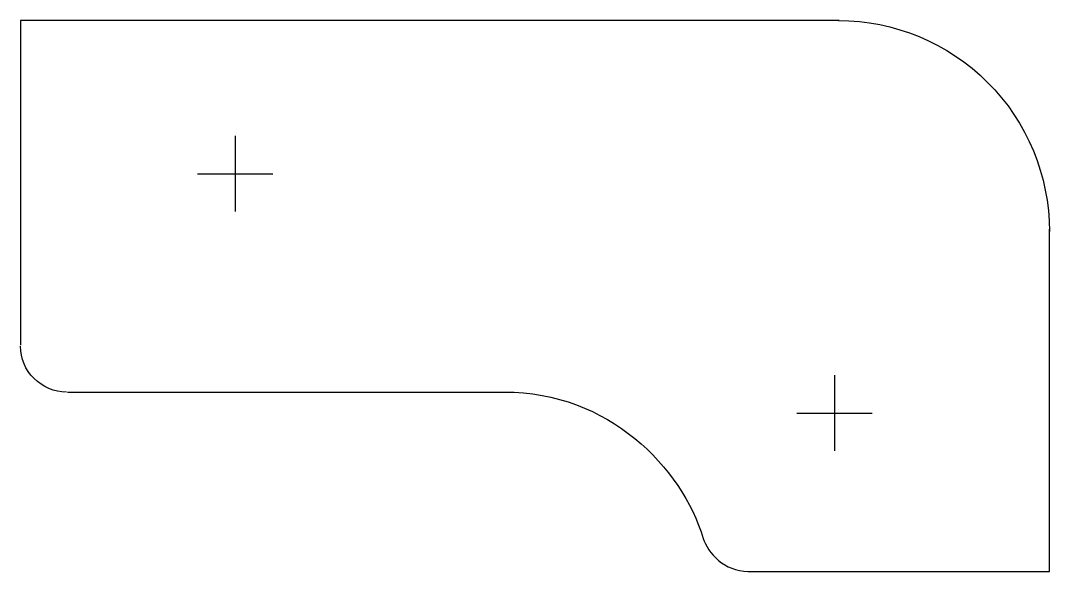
# Model space of a CAD drawing. Extents: x 0.1 to 10.9, y 0.1 to 5.9.
import ezdxf

# ---------------------------------------------------------------- set-up
doc = ezdxf.new("R2010")
doc.units = 0
doc.layers.add('MX_Socket_Datasheet', color=7, linetype='CONTINUOUS')

msp = doc.modelspace()

# ---------------------------------------------------------------- linework, layer by layer
at = {"layer": 'MX_Socket_Datasheet', "color": 7}
for p, q in [((8.676178, 5.855714), (0.050712, 5.855714)), ((0.050712, 5.855714), (0.050712, 2.433762)), ((2.310596, 4.640091), (2.310596, 3.842171)), ((2.706878, 4.238453), (1.914314, 4.238453)), ((10.889573, 0.050713), (10.889432, 3.658473)), ((0.050712, 2.996055), (0.050712, 2.996055)), ((8.624337, 2.117807), (8.624337, 1.319888)), ((0.543388, 1.941087), (5.148834, 1.941087)), ((9.02062, 1.71617), (8.228055, 1.71617)), ((10.889573, 0.473771), (10.889573, 0.473771)), ((7.713959, 0.050713), (10.889573, 0.050713))]:
    msp.add_line(p, q, dxfattribs=at)
for points in [[(8.667383, 5.855703), (9.256744, 5.855703), (9.821965, 5.621581), (10.238706, 5.20484)], [(10.238706, 5.20484), (10.655447, 4.788099), (10.889569, 4.222877), (10.889569, 3.633517)], [(0.19238, 2.082847), (0.101667, 2.17356), (0.050705, 2.296594), (0.050705, 2.424883)], [(0.534416, 1.941172), (0.406128, 1.941171), (0.283094, 1.992133), (0.19238, 2.082847)], [(5.148834, 1.941101), (6.245359, 1.941101), (7.014263, 1.150124), (7.242704, 0.39881)], [(7.242704, 0.39881), (7.289148, 0.246053), (7.470267, 0.050713), (7.713959, 0.050713)]]:
    msp.add_open_spline(points, degree=3, dxfattribs=at)

doc.saveas('drawing.dxf')
